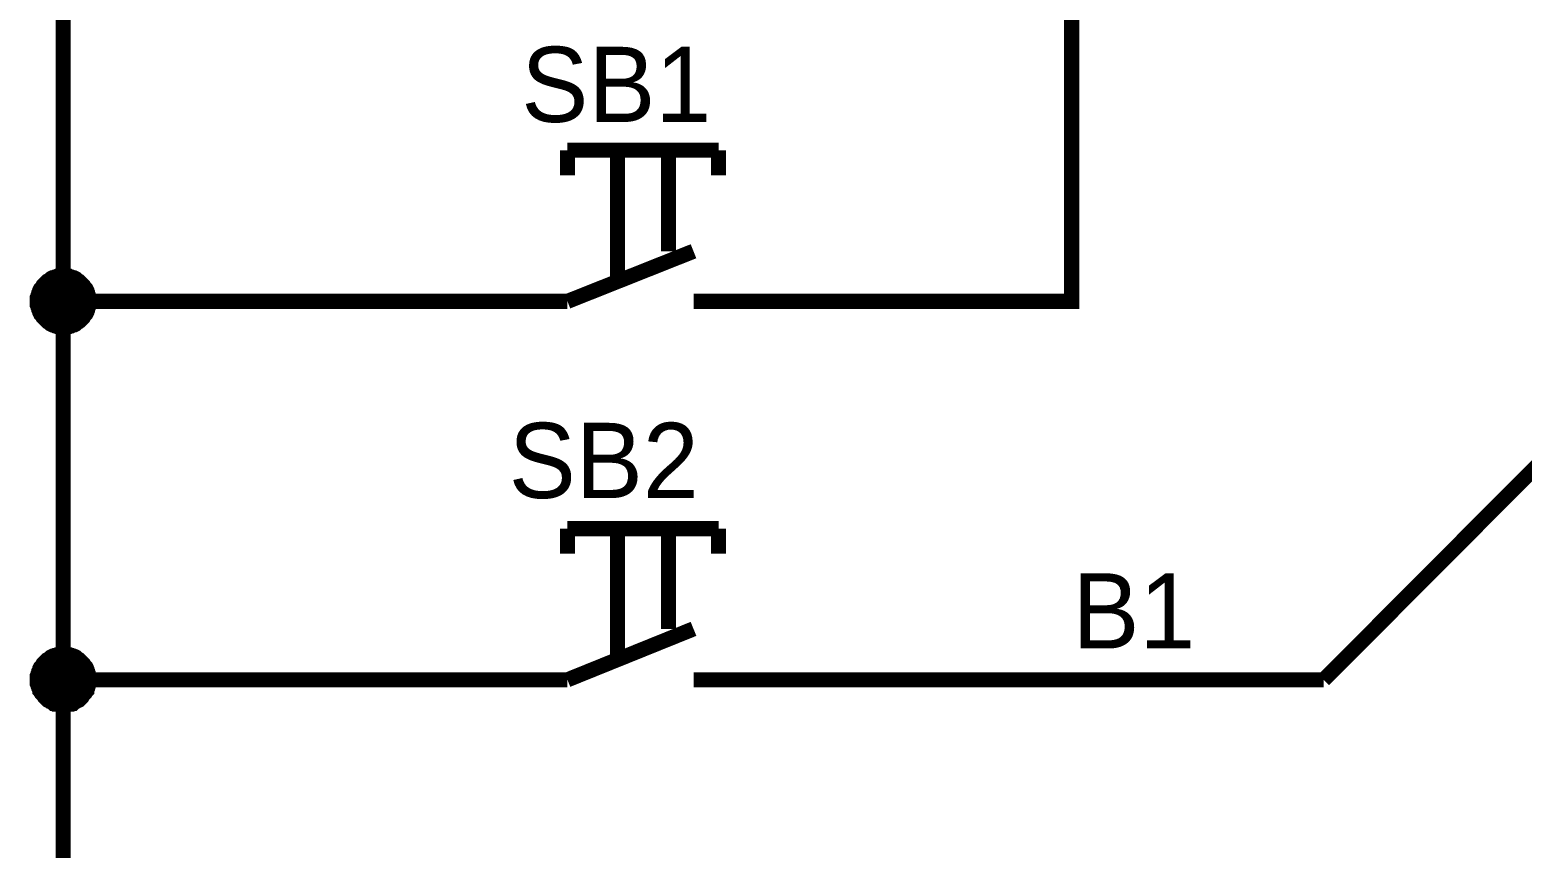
# Model space of a CAD drawing. Header units: millimetres. Extents: x 0 to 841, y 0 to 594.
# Drawn here: x 119.45 to 149.04, y 359.15 to 375.38 of the extents above; entities that cross this region are included whole.
import ezdxf

# ---------------------------------------------------------------- set-up
doc = ezdxf.new("R2010")
doc.units = ezdxf.units.MM
doc.layers.add('Sheet', color=255, linetype='Continuous')

msp = doc.modelspace()

# ---------------------------------------------------------------- linework, layer by layer
at = {"layer": 'Sheet', "const_width": 0.3}
for points in [[(125.11, 384.997), (120.11, 384.997), (120.11, 369.992), (120.11, 362.489), (120.11, 352.486), (120.11, 342.498), (120.11, 332.494), (120.11, 322.49), (120.11, 309.986), (127.61, 309.986), (127.61, 309.986)], [(135.11, 369.992), (140.11, 369.992), (140.11, 384.997)], [(130.11, 372.99), (133.107, 372.99)], [(130.11, 372.99), (130.11, 372.493)], [(131.103, 370.489), (131.103, 372.99)], [(132.113, 370.986), (132.113, 372.99)], [(133.107, 372.99), (133.107, 372.493)], [(130.11, 369.992), (132.61, 370.986)], [(119.597, 369.992), (119.597, 370.023), (119.597, 370.038), (119.597, 370.069), (119.613, 370.101), (119.613, 370.116), (119.628, 370.147), (119.628, 370.163), (119.644, 370.194), (119.644, 370.209), (119.659, 370.24), (119.675, 370.256), (119.69, 370.271), (119.706, 370.302), (119.721, 370.318), (119.737, 370.334), (119.752, 370.349), (119.768, 370.365), (119.783, 370.38), (119.799, 370.396), (119.83, 370.411), (119.846, 370.427), (119.861, 370.442), (119.892, 370.458), (119.908, 370.458), (119.939, 370.473), (119.954, 370.473), (119.985, 370.489), (120.001, 370.489), (120.032, 370.504), (120.063, 370.504), (120.079, 370.504), (120.11, 370.504)], [(119.597, 369.992), (119.597, 370.023), (119.597, 370.038), (119.597, 370.069), (119.613, 370.101), (119.613, 370.116), (119.628, 370.147), (119.628, 370.163), (119.644, 370.194), (119.644, 370.209), (119.659, 370.24), (119.675, 370.256), (119.69, 370.271), (119.706, 370.302), (119.721, 370.318), (119.737, 370.334), (119.752, 370.349), (119.768, 370.365), (119.783, 370.38), (119.799, 370.396), (119.83, 370.411), (119.846, 370.427), (119.861, 370.442), (119.892, 370.458), (119.908, 370.458), (119.939, 370.473), (119.954, 370.473), (119.985, 370.489), (120.001, 370.489), (120.032, 370.504), (120.063, 370.504), (120.079, 370.504), (120.11, 370.504)], [(119.597, 369.992), (119.597, 370.023), (119.597, 370.038), (119.597, 370.069), (119.613, 370.101), (119.613, 370.116), (119.628, 370.147), (119.628, 370.163), (119.644, 370.194), (119.644, 370.209), (119.659, 370.24), (119.675, 370.256), (119.69, 370.271), (119.706, 370.302), (119.721, 370.318), (119.737, 370.334), (119.752, 370.349), (119.768, 370.365), (119.783, 370.38), (119.799, 370.396), (119.83, 370.411), (119.846, 370.427), (119.861, 370.442), (119.892, 370.458), (119.908, 370.458), (119.939, 370.473), (119.954, 370.473), (119.985, 370.489), (120.001, 370.489), (120.032, 370.504), (120.063, 370.504), (120.079, 370.504), (120.11, 370.504)], [(119.597, 369.992), (119.597, 370.023), (119.597, 370.038), (119.597, 370.069), (119.613, 370.101), (119.613, 370.116), (119.628, 370.147), (119.628, 370.163), (119.644, 370.194), (119.644, 370.209), (119.659, 370.24), (119.675, 370.256), (119.69, 370.271), (119.706, 370.302), (119.721, 370.318), (119.737, 370.334), (119.752, 370.349), (119.768, 370.365), (119.783, 370.38), (119.799, 370.396), (119.83, 370.411), (119.846, 370.427), (119.861, 370.442), (119.892, 370.458), (119.908, 370.458), (119.939, 370.473), (119.954, 370.473), (119.985, 370.489), (120.001, 370.489), (120.032, 370.504), (120.063, 370.504), (120.079, 370.504), (120.11, 370.504)], [(119.597, 369.992), (119.597, 370.023), (119.597, 370.038), (119.597, 370.069), (119.613, 370.101), (119.613, 370.116), (119.628, 370.147), (119.628, 370.163), (119.644, 370.194), (119.644, 370.209), (119.659, 370.24), (119.675, 370.256), (119.69, 370.271), (119.706, 370.302), (119.721, 370.318), (119.737, 370.334), (119.752, 370.349), (119.768, 370.365), (119.783, 370.38), (119.799, 370.396), (119.83, 370.411), (119.846, 370.427), (119.861, 370.442), (119.892, 370.458), (119.908, 370.458), (119.939, 370.473), (119.954, 370.473), (119.985, 370.489), (120.001, 370.489), (120.032, 370.504), (120.063, 370.504), (120.079, 370.504), (120.11, 370.504)], [(119.597, 369.992), (119.597, 370.023), (119.597, 370.038), (119.597, 370.069), (119.613, 370.101), (119.613, 370.116), (119.628, 370.147), (119.628, 370.163), (119.644, 370.194), (119.644, 370.209), (119.659, 370.24), (119.675, 370.256), (119.69, 370.271), (119.706, 370.302), (119.721, 370.318), (119.737, 370.334), (119.752, 370.349), (119.768, 370.365), (119.783, 370.38), (119.799, 370.396), (119.83, 370.411), (119.846, 370.427), (119.861, 370.442), (119.892, 370.458), (119.908, 370.458), (119.939, 370.473), (119.954, 370.473), (119.985, 370.489), (120.001, 370.489), (120.032, 370.504), (120.063, 370.504), (120.079, 370.504), (120.11, 370.504)], [(119.597, 369.992), (119.597, 370.023), (119.597, 370.038), (119.597, 370.069), (119.613, 370.101), (119.613, 370.116), (119.628, 370.147), (119.628, 370.163), (119.644, 370.194), (119.644, 370.209), (119.659, 370.24), (119.675, 370.256), (119.69, 370.271), (119.706, 370.302), (119.721, 370.318), (119.737, 370.334), (119.752, 370.349), (119.768, 370.365), (119.783, 370.38), (119.799, 370.396), (119.83, 370.411), (119.846, 370.427), (119.861, 370.442), (119.892, 370.458), (119.908, 370.458), (119.939, 370.473), (119.954, 370.473), (119.985, 370.489), (120.001, 370.489), (120.032, 370.504), (120.063, 370.504), (120.079, 370.504), (120.11, 370.504)], [(119.597, 369.992), (119.597, 370.023), (119.597, 370.038), (119.597, 370.069), (119.613, 370.101), (119.613, 370.116), (119.628, 370.147), (119.628, 370.163), (119.644, 370.194), (119.644, 370.209), (119.659, 370.24), (119.675, 370.256), (119.69, 370.271), (119.706, 370.302), (119.721, 370.318), (119.737, 370.334), (119.752, 370.349), (119.768, 370.365), (119.783, 370.38), (119.799, 370.396), (119.83, 370.411), (119.846, 370.427), (119.861, 370.442), (119.892, 370.458), (119.908, 370.458), (119.939, 370.473), (119.954, 370.473), (119.985, 370.489), (120.001, 370.489), (120.032, 370.504), (120.063, 370.504), (120.079, 370.504), (120.11, 370.504)], [(120.11, 370.504), (120.11, 370.504)], [(120.11, 370.504), (120.141, 370.504), (120.156, 370.504), (120.187, 370.504), (120.218, 370.489), (120.234, 370.489), (120.265, 370.473), (120.28, 370.473), (120.311, 370.458), (120.327, 370.458), (120.358, 370.442), (120.374, 370.427), (120.389, 370.411), (120.42, 370.396), (120.436, 370.38), (120.451, 370.365), (120.467, 370.349), (120.482, 370.334), (120.498, 370.318), (120.513, 370.302), (120.529, 370.271), (120.544, 370.256), (120.56, 370.24), (120.575, 370.209), (120.575, 370.194), (120.591, 370.163), (120.591, 370.147), (120.606, 370.116), (120.606, 370.101), (120.622, 370.069), (120.622, 370.038), (120.622, 370.023), (120.622, 369.992)], [(120.11, 370.504), (120.11, 370.504)], [(120.11, 370.504), (120.141, 370.504), (120.156, 370.504), (120.187, 370.504), (120.218, 370.489), (120.234, 370.489), (120.265, 370.473), (120.28, 370.473), (120.311, 370.458), (120.327, 370.458), (120.358, 370.442), (120.374, 370.427), (120.389, 370.411), (120.42, 370.396), (120.436, 370.38), (120.451, 370.365), (120.467, 370.349), (120.482, 370.334), (120.498, 370.318), (120.513, 370.302), (120.529, 370.271), (120.544, 370.256), (120.56, 370.24), (120.575, 370.209), (120.575, 370.194), (120.591, 370.163), (120.591, 370.147), (120.606, 370.116), (120.606, 370.101), (120.622, 370.069), (120.622, 370.038), (120.622, 370.023), (120.622, 369.992)], [(120.11, 370.504), (120.11, 370.504)], [(120.11, 370.504), (120.141, 370.504), (120.156, 370.504), (120.187, 370.504), (120.218, 370.489), (120.234, 370.489), (120.265, 370.473), (120.28, 370.473), (120.311, 370.458), (120.327, 370.458), (120.358, 370.442), (120.374, 370.427), (120.389, 370.411), (120.42, 370.396), (120.436, 370.38), (120.451, 370.365), (120.467, 370.349), (120.482, 370.334), (120.498, 370.318), (120.513, 370.302), (120.529, 370.271), (120.544, 370.256), (120.56, 370.24), (120.575, 370.209), (120.575, 370.194), (120.591, 370.163), (120.591, 370.147), (120.606, 370.116), (120.606, 370.101), (120.622, 370.069), (120.622, 370.038), (120.622, 370.023), (120.622, 369.992)], [(120.11, 370.504), (120.11, 370.504)], [(120.11, 370.504), (120.141, 370.504), (120.156, 370.504), (120.187, 370.504), (120.218, 370.489), (120.234, 370.489), (120.265, 370.473), (120.28, 370.473), (120.311, 370.458), (120.327, 370.458), (120.358, 370.442), (120.374, 370.427), (120.389, 370.411), (120.42, 370.396), (120.436, 370.38), (120.451, 370.365), (120.467, 370.349), (120.482, 370.334), (120.498, 370.318), (120.513, 370.302), (120.529, 370.271), (120.544, 370.256), (120.56, 370.24), (120.575, 370.209), (120.575, 370.194), (120.591, 370.163), (120.591, 370.147), (120.606, 370.116), (120.606, 370.101), (120.622, 370.069), (120.622, 370.038), (120.622, 370.023), (120.622, 369.992)], [(120.11, 370.504), (120.11, 370.504)], [(120.11, 370.504), (120.141, 370.504), (120.156, 370.504), (120.187, 370.504), (120.218, 370.489), (120.234, 370.489), (120.265, 370.473), (120.28, 370.473), (120.311, 370.458), (120.327, 370.458), (120.358, 370.442), (120.374, 370.427), (120.389, 370.411), (120.42, 370.396), (120.436, 370.38), (120.451, 370.365), (120.467, 370.349), (120.482, 370.334), (120.498, 370.318), (120.513, 370.302), (120.529, 370.271), (120.544, 370.256), (120.56, 370.24), (120.575, 370.209), (120.575, 370.194), (120.591, 370.163), (120.591, 370.147), (120.606, 370.116), (120.606, 370.101), (120.622, 370.069), (120.622, 370.038), (120.622, 370.023), (120.622, 369.992)], [(120.11, 370.504), (120.11, 370.504)], [(120.11, 370.504), (120.141, 370.504), (120.156, 370.504), (120.187, 370.504), (120.218, 370.489), (120.234, 370.489), (120.265, 370.473), (120.28, 370.473), (120.311, 370.458), (120.327, 370.458), (120.358, 370.442), (120.374, 370.427), (120.389, 370.411), (120.42, 370.396), (120.436, 370.38), (120.451, 370.365), (120.467, 370.349), (120.482, 370.334), (120.498, 370.318), (120.513, 370.302), (120.529, 370.271), (120.544, 370.256), (120.56, 370.24), (120.575, 370.209), (120.575, 370.194), (120.591, 370.163), (120.591, 370.147), (120.606, 370.116), (120.606, 370.101), (120.622, 370.069), (120.622, 370.038), (120.622, 370.023), (120.622, 369.992)], [(120.11, 370.504), (120.11, 370.504)], [(120.11, 370.504), (120.141, 370.504), (120.156, 370.504), (120.187, 370.504), (120.218, 370.489), (120.234, 370.489), (120.265, 370.473), (120.28, 370.473), (120.311, 370.458), (120.327, 370.458), (120.358, 370.442), (120.374, 370.427), (120.389, 370.411), (120.42, 370.396), (120.436, 370.38), (120.451, 370.365), (120.467, 370.349), (120.482, 370.334), (120.498, 370.318), (120.513, 370.302), (120.529, 370.271), (120.544, 370.256), (120.56, 370.24), (120.575, 370.209), (120.575, 370.194), (120.591, 370.163), (120.591, 370.147), (120.606, 370.116), (120.606, 370.101), (120.622, 370.069), (120.622, 370.038), (120.622, 370.023), (120.622, 369.992)], [(120.11, 370.504), (120.11, 370.504)], [(120.11, 370.504), (120.141, 370.504), (120.156, 370.504), (120.187, 370.504), (120.218, 370.489), (120.234, 370.489), (120.265, 370.473), (120.28, 370.473), (120.311, 370.458), (120.327, 370.458), (120.358, 370.442), (120.374, 370.427), (120.389, 370.411), (120.42, 370.396), (120.436, 370.38), (120.451, 370.365), (120.467, 370.349), (120.482, 370.334), (120.498, 370.318), (120.513, 370.302), (120.529, 370.271), (120.544, 370.256), (120.56, 370.24), (120.575, 370.209), (120.575, 370.194), (120.591, 370.163), (120.591, 370.147), (120.606, 370.116), (120.606, 370.101), (120.622, 370.069), (120.622, 370.038), (120.622, 370.023), (120.622, 369.992)], [(120.11, 369.479), (120.079, 369.479), (120.063, 369.479), (120.032, 369.479), (120.001, 369.495), (119.985, 369.495), (119.954, 369.51), (119.939, 369.51), (119.908, 369.526), (119.892, 369.526), (119.861, 369.541), (119.846, 369.557), (119.83, 369.572), (119.799, 369.588), (119.783, 369.603), (119.768, 369.619), (119.752, 369.635), (119.737, 369.65), (119.721, 369.666), (119.706, 369.681), (119.69, 369.712), (119.675, 369.728), (119.659, 369.743), (119.644, 369.774), (119.644, 369.79), (119.628, 369.821), (119.628, 369.836), (119.613, 369.868), (119.613, 369.883), (119.597, 369.914), (119.597, 369.945), (119.597, 369.961), (119.597, 369.992)], [(119.597, 369.992), (119.597, 369.992)], [(120.11, 369.479), (120.079, 369.479), (120.063, 369.479), (120.032, 369.479), (120.001, 369.495), (119.985, 369.495), (119.954, 369.51), (119.939, 369.51), (119.908, 369.526), (119.892, 369.526), (119.861, 369.541), (119.846, 369.557), (119.83, 369.572), (119.799, 369.588), (119.783, 369.603), (119.768, 369.619), (119.752, 369.635), (119.737, 369.65), (119.721, 369.666), (119.706, 369.681), (119.69, 369.712), (119.675, 369.728), (119.659, 369.743), (119.644, 369.774), (119.644, 369.79), (119.628, 369.821), (119.628, 369.836), (119.613, 369.868), (119.613, 369.883), (119.597, 369.914), (119.597, 369.945), (119.597, 369.961), (119.597, 369.992)], [(119.597, 369.992), (119.597, 369.992)], [(120.11, 369.479), (120.079, 369.479), (120.063, 369.479), (120.032, 369.479), (120.001, 369.495), (119.985, 369.495), (119.954, 369.51), (119.939, 369.51), (119.908, 369.526), (119.892, 369.526), (119.861, 369.541), (119.846, 369.557), (119.83, 369.572), (119.799, 369.588), (119.783, 369.603), (119.768, 369.619), (119.752, 369.635), (119.737, 369.65), (119.721, 369.666), (119.706, 369.681), (119.69, 369.712), (119.675, 369.728), (119.659, 369.743), (119.644, 369.774), (119.644, 369.79), (119.628, 369.821), (119.628, 369.836), (119.613, 369.868), (119.613, 369.883), (119.597, 369.914), (119.597, 369.945), (119.597, 369.961), (119.597, 369.992)], [(119.597, 369.992), (119.597, 369.992)], [(120.11, 369.479), (120.079, 369.479), (120.063, 369.479), (120.032, 369.479), (120.001, 369.495), (119.985, 369.495), (119.954, 369.51), (119.939, 369.51), (119.908, 369.526), (119.892, 369.526), (119.861, 369.541), (119.846, 369.557), (119.83, 369.572), (119.799, 369.588), (119.783, 369.603), (119.768, 369.619), (119.752, 369.635), (119.737, 369.65), (119.721, 369.666), (119.706, 369.681), (119.69, 369.712), (119.675, 369.728), (119.659, 369.743), (119.644, 369.774), (119.644, 369.79), (119.628, 369.821), (119.628, 369.836), (119.613, 369.868), (119.613, 369.883), (119.597, 369.914), (119.597, 369.945), (119.597, 369.961), (119.597, 369.992)], [(119.597, 369.992), (119.597, 369.992)], [(120.11, 369.479), (120.079, 369.479), (120.063, 369.479), (120.032, 369.479), (120.001, 369.495), (119.985, 369.495), (119.954, 369.51), (119.939, 369.51), (119.908, 369.526), (119.892, 369.526), (119.861, 369.541), (119.846, 369.557), (119.83, 369.572), (119.799, 369.588), (119.783, 369.603), (119.768, 369.619), (119.752, 369.635), (119.737, 369.65), (119.721, 369.666), (119.706, 369.681), (119.69, 369.712), (119.675, 369.728), (119.659, 369.743), (119.644, 369.774), (119.644, 369.79), (119.628, 369.821), (119.628, 369.836), (119.613, 369.868), (119.613, 369.883), (119.597, 369.914), (119.597, 369.945), (119.597, 369.961), (119.597, 369.992)], [(119.597, 369.992), (119.597, 369.992)], [(120.11, 369.479), (120.079, 369.479), (120.063, 369.479), (120.032, 369.479), (120.001, 369.495), (119.985, 369.495), (119.954, 369.51), (119.939, 369.51), (119.908, 369.526), (119.892, 369.526), (119.861, 369.541), (119.846, 369.557), (119.83, 369.572), (119.799, 369.588), (119.783, 369.603), (119.768, 369.619), (119.752, 369.635), (119.737, 369.65), (119.721, 369.666), (119.706, 369.681), (119.69, 369.712), (119.675, 369.728), (119.659, 369.743), (119.644, 369.774), (119.644, 369.79), (119.628, 369.821), (119.628, 369.836), (119.613, 369.868), (119.613, 369.883), (119.597, 369.914), (119.597, 369.945), (119.597, 369.961), (119.597, 369.992)], [(119.597, 369.992), (119.597, 369.992)], [(120.11, 369.479), (120.079, 369.479), (120.063, 369.479), (120.032, 369.479), (120.001, 369.495), (119.985, 369.495), (119.954, 369.51), (119.939, 369.51), (119.908, 369.526), (119.892, 369.526), (119.861, 369.541), (119.846, 369.557), (119.83, 369.572), (119.799, 369.588), (119.783, 369.603), (119.768, 369.619), (119.752, 369.635), (119.737, 369.65), (119.721, 369.666), (119.706, 369.681), (119.69, 369.712), (119.675, 369.728), (119.659, 369.743), (119.644, 369.774), (119.644, 369.79), (119.628, 369.821), (119.628, 369.836), (119.613, 369.868), (119.613, 369.883), (119.597, 369.914), (119.597, 369.945), (119.597, 369.961), (119.597, 369.992)], [(119.597, 369.992), (119.597, 369.992)], [(120.11, 369.479), (120.079, 369.479), (120.063, 369.479), (120.032, 369.479), (120.001, 369.495), (119.985, 369.495), (119.954, 369.51), (119.939, 369.51), (119.908, 369.526), (119.892, 369.526), (119.861, 369.541), (119.846, 369.557), (119.83, 369.572), (119.799, 369.588), (119.783, 369.603), (119.768, 369.619), (119.752, 369.635), (119.737, 369.65), (119.721, 369.666), (119.706, 369.681), (119.69, 369.712), (119.675, 369.728), (119.659, 369.743), (119.644, 369.774), (119.644, 369.79), (119.628, 369.821), (119.628, 369.836), (119.613, 369.868), (119.613, 369.883), (119.597, 369.914), (119.597, 369.945), (119.597, 369.961), (119.597, 369.992)], [(119.597, 369.992), (119.597, 369.992)], [(127.61, 369.992), (120.11, 369.992)], [(120.622, 369.992), (120.622, 369.961), (120.622, 369.945), (120.622, 369.914), (120.606, 369.883), (120.606, 369.868), (120.591, 369.836), (120.591, 369.821), (120.575, 369.79), (120.575, 369.774), (120.56, 369.743), (120.544, 369.728), (120.529, 369.712), (120.513, 369.681), (120.498, 369.666), (120.482, 369.65), (120.467, 369.635), (120.451, 369.619), (120.436, 369.603), (120.42, 369.588), (120.389, 369.572), (120.374, 369.557), (120.358, 369.541), (120.327, 369.526), (120.311, 369.526), (120.28, 369.51), (120.265, 369.51), (120.234, 369.495), (120.218, 369.495), (120.187, 369.479), (120.156, 369.479), (120.141, 369.479), (120.11, 369.479)], [(120.622, 369.992), (120.622, 369.961), (120.622, 369.945), (120.622, 369.914), (120.606, 369.883), (120.606, 369.868), (120.591, 369.836), (120.591, 369.821), (120.575, 369.79), (120.575, 369.774), (120.56, 369.743), (120.544, 369.728), (120.529, 369.712), (120.513, 369.681), (120.498, 369.666), (120.482, 369.65), (120.467, 369.635), (120.451, 369.619), (120.436, 369.603), (120.42, 369.588), (120.389, 369.572), (120.374, 369.557), (120.358, 369.541), (120.327, 369.526), (120.311, 369.526), (120.28, 369.51), (120.265, 369.51), (120.234, 369.495), (120.218, 369.495), (120.187, 369.479), (120.156, 369.479), (120.141, 369.479), (120.11, 369.479)], [(120.622, 369.992), (120.622, 369.961), (120.622, 369.945), (120.622, 369.914), (120.606, 369.883), (120.606, 369.868), (120.591, 369.836), (120.591, 369.821), (120.575, 369.79), (120.575, 369.774), (120.56, 369.743), (120.544, 369.728), (120.529, 369.712), (120.513, 369.681), (120.498, 369.666), (120.482, 369.65), (120.467, 369.635), (120.451, 369.619), (120.436, 369.603), (120.42, 369.588), (120.389, 369.572), (120.374, 369.557), (120.358, 369.541), (120.327, 369.526), (120.311, 369.526), (120.28, 369.51), (120.265, 369.51), (120.234, 369.495), (120.218, 369.495), (120.187, 369.479), (120.156, 369.479), (120.141, 369.479), (120.11, 369.479)], [(120.622, 369.992), (120.622, 369.961), (120.622, 369.945), (120.622, 369.914), (120.606, 369.883), (120.606, 369.868), (120.591, 369.836), (120.591, 369.821), (120.575, 369.79), (120.575, 369.774), (120.56, 369.743), (120.544, 369.728), (120.529, 369.712), (120.513, 369.681), (120.498, 369.666), (120.482, 369.65), (120.467, 369.635), (120.451, 369.619), (120.436, 369.603), (120.42, 369.588), (120.389, 369.572), (120.374, 369.557), (120.358, 369.541), (120.327, 369.526), (120.311, 369.526), (120.28, 369.51), (120.265, 369.51), (120.234, 369.495), (120.218, 369.495), (120.187, 369.479), (120.156, 369.479), (120.141, 369.479), (120.11, 369.479)], [(120.622, 369.992), (120.622, 369.961), (120.622, 369.945), (120.622, 369.914), (120.606, 369.883), (120.606, 369.868), (120.591, 369.836), (120.591, 369.821), (120.575, 369.79), (120.575, 369.774), (120.56, 369.743), (120.544, 369.728), (120.529, 369.712), (120.513, 369.681), (120.498, 369.666), (120.482, 369.65), (120.467, 369.635), (120.451, 369.619), (120.436, 369.603), (120.42, 369.588), (120.389, 369.572), (120.374, 369.557), (120.358, 369.541), (120.327, 369.526), (120.311, 369.526), (120.28, 369.51), (120.265, 369.51), (120.234, 369.495), (120.218, 369.495), (120.187, 369.479), (120.156, 369.479), (120.141, 369.479), (120.11, 369.479)], [(120.622, 369.992), (120.622, 369.961), (120.622, 369.945), (120.622, 369.914), (120.606, 369.883), (120.606, 369.868), (120.591, 369.836), (120.591, 369.821), (120.575, 369.79), (120.575, 369.774), (120.56, 369.743), (120.544, 369.728), (120.529, 369.712), (120.513, 369.681), (120.498, 369.666), (120.482, 369.65), (120.467, 369.635), (120.451, 369.619), (120.436, 369.603), (120.42, 369.588), (120.389, 369.572), (120.374, 369.557), (120.358, 369.541), (120.327, 369.526), (120.311, 369.526), (120.28, 369.51), (120.265, 369.51), (120.234, 369.495), (120.218, 369.495), (120.187, 369.479), (120.156, 369.479), (120.141, 369.479), (120.11, 369.479)], [(120.622, 369.992), (120.622, 369.961), (120.622, 369.945), (120.622, 369.914), (120.606, 369.883), (120.606, 369.868), (120.591, 369.836), (120.591, 369.821), (120.575, 369.79), (120.575, 369.774), (120.56, 369.743), (120.544, 369.728), (120.529, 369.712), (120.513, 369.681), (120.498, 369.666), (120.482, 369.65), (120.467, 369.635), (120.451, 369.619), (120.436, 369.603), (120.42, 369.588), (120.389, 369.572), (120.374, 369.557), (120.358, 369.541), (120.327, 369.526), (120.311, 369.526), (120.28, 369.51), (120.265, 369.51), (120.234, 369.495), (120.218, 369.495), (120.187, 369.479), (120.156, 369.479), (120.141, 369.479), (120.11, 369.479)], [(120.622, 369.992), (120.622, 369.961), (120.622, 369.945), (120.622, 369.914), (120.606, 369.883), (120.606, 369.868), (120.591, 369.836), (120.591, 369.821), (120.575, 369.79), (120.575, 369.774), (120.56, 369.743), (120.544, 369.728), (120.529, 369.712), (120.513, 369.681), (120.498, 369.666), (120.482, 369.65), (120.467, 369.635), (120.451, 369.619), (120.436, 369.603), (120.42, 369.588), (120.389, 369.572), (120.374, 369.557), (120.358, 369.541), (120.327, 369.526), (120.311, 369.526), (120.28, 369.51), (120.265, 369.51), (120.234, 369.495), (120.218, 369.495), (120.187, 369.479), (120.156, 369.479), (120.141, 369.479), (120.11, 369.479)], [(120.622, 369.992), (120.622, 369.992), (120.622, 369.992), (120.622, 369.992), (120.622, 369.992), (120.622, 369.992), (120.622, 369.992), (120.622, 369.992), (120.622, 369.992), (120.622, 369.992), (120.622, 369.992), (120.622, 369.992), (120.622, 369.992), (120.622, 369.992), (120.622, 369.992), (120.622, 369.992), (120.622, 369.992), (120.622, 369.992), (120.622, 369.992), (120.622, 369.992), (120.622, 369.992), (120.622, 369.992), (120.622, 369.992), (120.622, 369.992), (120.622, 369.992), (120.622, 369.992), (120.622, 369.992), (120.622, 369.992), (120.622, 369.992), (120.622, 369.992), (120.622, 369.992), (120.622, 369.992), (120.622, 369.992)], [(120.622, 369.992), (120.622, 369.992)], [(120.622, 369.992), (120.622, 369.992), (120.622, 369.992), (120.622, 369.992), (120.622, 369.992), (120.622, 369.992), (120.622, 369.992), (120.622, 369.992), (120.622, 369.992), (120.622, 369.992), (120.622, 369.992), (120.622, 369.992), (120.622, 369.992), (120.622, 369.992), (120.622, 369.992), (120.622, 369.992), (120.622, 369.992), (120.622, 369.992), (120.622, 369.992), (120.622, 369.992), (120.622, 369.992), (120.622, 369.992), (120.622, 369.992), (120.622, 369.992), (120.622, 369.992), (120.622, 369.992), (120.622, 369.992), (120.622, 369.992), (120.622, 369.992), (120.622, 369.992), (120.622, 369.992), (120.622, 369.992), (120.622, 369.992)], [(120.622, 369.992), (120.622, 369.992)], [(120.622, 369.992), (120.622, 369.992), (120.622, 369.992), (120.622, 369.992), (120.622, 369.992), (120.622, 369.992), (120.622, 369.992), (120.622, 369.992), (120.622, 369.992), (120.622, 369.992), (120.622, 369.992), (120.622, 369.992), (120.622, 369.992), (120.622, 369.992), (120.622, 369.992), (120.622, 369.992), (120.622, 369.992), (120.622, 369.992), (120.622, 369.992), (120.622, 369.992), (120.622, 369.992), (120.622, 369.992), (120.622, 369.992), (120.622, 369.992), (120.622, 369.992), (120.622, 369.992), (120.622, 369.992), (120.622, 369.992), (120.622, 369.992), (120.622, 369.992), (120.622, 369.992), (120.622, 369.992), (120.622, 369.992)], [(120.622, 369.992), (120.622, 369.992)], [(120.622, 369.992), (120.622, 369.992), (120.622, 369.992), (120.622, 369.992), (120.622, 369.992), (120.622, 369.992), (120.622, 369.992), (120.622, 369.992), (120.622, 369.992), (120.622, 369.992), (120.622, 369.992), (120.622, 369.992), (120.622, 369.992), (120.622, 369.992), (120.622, 369.992), (120.622, 369.992), (120.622, 369.992), (120.622, 369.992), (120.622, 369.992), (120.622, 369.992), (120.622, 369.992), (120.622, 369.992), (120.622, 369.992), (120.622, 369.992), (120.622, 369.992), (120.622, 369.992), (120.622, 369.992), (120.622, 369.992), (120.622, 369.992), (120.622, 369.992), (120.622, 369.992), (120.622, 369.992), (120.622, 369.992)], [(120.622, 369.992), (120.622, 369.992)], [(120.622, 369.992), (120.622, 369.992), (120.622, 369.992), (120.622, 369.992), (120.622, 369.992), (120.622, 369.992), (120.622, 369.992), (120.622, 369.992), (120.622, 369.992), (120.622, 369.992), (120.622, 369.992), (120.622, 369.992), (120.622, 369.992), (120.622, 369.992), (120.622, 369.992), (120.622, 369.992), (120.622, 369.992), (120.622, 369.992), (120.622, 369.992), (120.622, 369.992), (120.622, 369.992), (120.622, 369.992), (120.622, 369.992), (120.622, 369.992), (120.622, 369.992), (120.622, 369.992), (120.622, 369.992), (120.622, 369.992), (120.622, 369.992), (120.622, 369.992), (120.622, 369.992), (120.622, 369.992), (120.622, 369.992)], [(120.622, 369.992), (120.622, 369.992)], [(120.622, 369.992), (120.622, 369.992), (120.622, 369.992), (120.622, 369.992), (120.622, 369.992), (120.622, 369.992), (120.622, 369.992), (120.622, 369.992), (120.622, 369.992), (120.622, 369.992), (120.622, 369.992), (120.622, 369.992), (120.622, 369.992), (120.622, 369.992), (120.622, 369.992), (120.622, 369.992), (120.622, 369.992), (120.622, 369.992), (120.622, 369.992), (120.622, 369.992), (120.622, 369.992), (120.622, 369.992), (120.622, 369.992), (120.622, 369.992), (120.622, 369.992), (120.622, 369.992), (120.622, 369.992), (120.622, 369.992), (120.622, 369.992), (120.622, 369.992), (120.622, 369.992), (120.622, 369.992), (120.622, 369.992)], [(120.622, 369.992), (120.622, 369.992)], [(120.622, 369.992), (120.622, 369.992), (120.622, 369.992), (120.622, 369.992), (120.622, 369.992), (120.622, 369.992), (120.622, 369.992), (120.622, 369.992), (120.622, 369.992), (120.622, 369.992), (120.622, 369.992), (120.622, 369.992), (120.622, 369.992), (120.622, 369.992), (120.622, 369.992), (120.622, 369.992), (120.622, 369.992), (120.622, 369.992), (120.622, 369.992), (120.622, 369.992), (120.622, 369.992), (120.622, 369.992), (120.622, 369.992), (120.622, 369.992), (120.622, 369.992), (120.622, 369.992), (120.622, 369.992), (120.622, 369.992), (120.622, 369.992), (120.622, 369.992), (120.622, 369.992), (120.622, 369.992), (120.622, 369.992)], [(120.622, 369.992), (120.622, 369.992)], [(120.622, 369.992), (120.622, 369.992), (120.622, 369.992), (120.622, 369.992), (120.622, 369.992), (120.622, 369.992), (120.622, 369.992), (120.622, 369.992), (120.622, 369.992), (120.622, 369.992), (120.622, 369.992), (120.622, 369.992), (120.622, 369.992), (120.622, 369.992), (120.622, 369.992), (120.622, 369.992), (120.622, 369.992), (120.622, 369.992), (120.622, 369.992), (120.622, 369.992), (120.622, 369.992), (120.622, 369.992), (120.622, 369.992), (120.622, 369.992), (120.622, 369.992), (120.622, 369.992), (120.622, 369.992), (120.622, 369.992), (120.622, 369.992), (120.622, 369.992), (120.622, 369.992), (120.622, 369.992), (120.622, 369.992)], [(120.622, 369.992), (120.622, 369.992)], [(130.11, 369.992), (127.61, 369.992)], [(132.61, 369.992), (135.11, 369.992)], [(145.11, 362.489), (150.094, 367.491)], [(130.11, 365.487), (133.107, 365.487)], [(130.11, 365.487), (130.11, 364.99)], [(131.103, 362.986), (131.103, 365.487)], [(132.113, 363.499), (132.113, 365.487)], [(133.107, 365.487), (133.107, 364.99)], [(130.11, 362.489), (132.61, 363.499)], [(119.597, 362.489), (119.597, 362.52), (119.597, 362.536), (119.597, 362.567), (119.613, 362.598), (119.613, 362.613), (119.628, 362.644), (119.628, 362.66), (119.644, 362.691), (119.644, 362.707), (119.659, 362.738), (119.675, 362.753), (119.69, 362.769), (119.706, 362.8), (119.721, 362.815), (119.737, 362.831), (119.752, 362.846), (119.768, 362.862), (119.783, 362.877), (119.799, 362.893), (119.83, 362.909), (119.846, 362.924), (119.861, 362.94), (119.892, 362.955), (119.908, 362.955), (119.939, 362.971), (119.954, 362.971), (119.985, 362.986), (120.001, 362.986), (120.032, 363.002), (120.063, 363.002), (120.079, 363.002), (120.11, 363.002)], [(119.597, 362.489), (119.597, 362.52), (119.597, 362.536), (119.597, 362.567), (119.613, 362.598), (119.613, 362.613), (119.628, 362.644), (119.628, 362.66), (119.644, 362.691), (119.644, 362.707), (119.659, 362.738), (119.675, 362.753), (119.69, 362.769), (119.706, 362.8), (119.721, 362.815), (119.737, 362.831), (119.752, 362.846), (119.768, 362.862), (119.783, 362.877), (119.799, 362.893), (119.83, 362.909), (119.846, 362.924), (119.861, 362.94), (119.892, 362.955), (119.908, 362.955), (119.939, 362.971), (119.954, 362.971), (119.985, 362.986), (120.001, 362.986), (120.032, 363.002), (120.063, 363.002), (120.079, 363.002), (120.11, 363.002)], [(119.597, 362.489), (119.597, 362.52), (119.597, 362.536), (119.597, 362.567), (119.613, 362.598), (119.613, 362.613), (119.628, 362.644), (119.628, 362.66), (119.644, 362.691), (119.644, 362.707), (119.659, 362.738), (119.675, 362.753), (119.69, 362.769), (119.706, 362.8), (119.721, 362.815), (119.737, 362.831), (119.752, 362.846), (119.768, 362.862), (119.783, 362.877), (119.799, 362.893), (119.83, 362.909), (119.846, 362.924), (119.861, 362.94), (119.892, 362.955), (119.908, 362.955), (119.939, 362.971), (119.954, 362.971), (119.985, 362.986), (120.001, 362.986), (120.032, 363.002), (120.063, 363.002), (120.079, 363.002), (120.11, 363.002)], [(119.597, 362.489), (119.597, 362.52), (119.597, 362.536), (119.597, 362.567), (119.613, 362.598), (119.613, 362.613), (119.628, 362.644), (119.628, 362.66), (119.644, 362.691), (119.644, 362.707), (119.659, 362.738), (119.675, 362.753), (119.69, 362.769), (119.706, 362.8), (119.721, 362.815), (119.737, 362.831), (119.752, 362.846), (119.768, 362.862), (119.783, 362.877), (119.799, 362.893), (119.83, 362.909), (119.846, 362.924), (119.861, 362.94), (119.892, 362.955), (119.908, 362.955), (119.939, 362.971), (119.954, 362.971), (119.985, 362.986), (120.001, 362.986), (120.032, 363.002), (120.063, 363.002), (120.079, 363.002), (120.11, 363.002)], [(119.597, 362.489), (119.597, 362.52), (119.597, 362.536), (119.597, 362.567), (119.613, 362.598), (119.613, 362.613), (119.628, 362.644), (119.628, 362.66), (119.644, 362.691), (119.644, 362.707), (119.659, 362.738), (119.675, 362.753), (119.69, 362.769), (119.706, 362.8), (119.721, 362.815), (119.737, 362.831), (119.752, 362.846), (119.768, 362.862), (119.783, 362.877), (119.799, 362.893), (119.83, 362.909), (119.846, 362.924), (119.861, 362.94), (119.892, 362.955), (119.908, 362.955), (119.939, 362.971), (119.954, 362.971), (119.985, 362.986), (120.001, 362.986), (120.032, 363.002), (120.063, 363.002), (120.079, 363.002), (120.11, 363.002)], [(119.597, 362.489), (119.597, 362.52), (119.597, 362.536), (119.597, 362.567), (119.613, 362.598), (119.613, 362.613), (119.628, 362.644), (119.628, 362.66), (119.644, 362.691), (119.644, 362.707), (119.659, 362.738), (119.675, 362.753), (119.69, 362.769), (119.706, 362.8), (119.721, 362.815), (119.737, 362.831), (119.752, 362.846), (119.768, 362.862), (119.783, 362.877), (119.799, 362.893), (119.83, 362.909), (119.846, 362.924), (119.861, 362.94), (119.892, 362.955), (119.908, 362.955), (119.939, 362.971), (119.954, 362.971), (119.985, 362.986), (120.001, 362.986), (120.032, 363.002), (120.063, 363.002), (120.079, 363.002), (120.11, 363.002)], [(119.597, 362.489), (119.597, 362.52), (119.597, 362.536), (119.597, 362.567), (119.613, 362.598), (119.613, 362.613), (119.628, 362.644), (119.628, 362.66), (119.644, 362.691), (119.644, 362.707), (119.659, 362.738), (119.675, 362.753), (119.69, 362.769), (119.706, 362.8), (119.721, 362.815), (119.737, 362.831), (119.752, 362.846), (119.768, 362.862), (119.783, 362.877), (119.799, 362.893), (119.83, 362.909), (119.846, 362.924), (119.861, 362.94), (119.892, 362.955), (119.908, 362.955), (119.939, 362.971), (119.954, 362.971), (119.985, 362.986), (120.001, 362.986), (120.032, 363.002), (120.063, 363.002), (120.079, 363.002), (120.11, 363.002)], [(119.597, 362.489), (119.597, 362.52), (119.597, 362.536), (119.597, 362.567), (119.613, 362.598), (119.613, 362.613), (119.628, 362.644), (119.628, 362.66), (119.644, 362.691), (119.644, 362.707), (119.659, 362.738), (119.675, 362.753), (119.69, 362.769), (119.706, 362.8), (119.721, 362.815), (119.737, 362.831), (119.752, 362.846), (119.768, 362.862), (119.783, 362.877), (119.799, 362.893), (119.83, 362.909), (119.846, 362.924), (119.861, 362.94), (119.892, 362.955), (119.908, 362.955), (119.939, 362.971), (119.954, 362.971), (119.985, 362.986), (120.001, 362.986), (120.032, 363.002), (120.063, 363.002), (120.079, 363.002), (120.11, 363.002)], [(120.11, 363.002), (120.11, 363.002)], [(120.11, 363.002), (120.141, 363.002), (120.156, 363.002), (120.187, 363.002), (120.218, 362.986), (120.234, 362.986), (120.265, 362.971), (120.28, 362.971), (120.311, 362.955), (120.327, 362.955), (120.358, 362.94), (120.374, 362.924), (120.389, 362.909), (120.42, 362.893), (120.436, 362.877), (120.451, 362.862), (120.467, 362.846), (120.482, 362.831), (120.498, 362.815), (120.513, 362.8), (120.529, 362.769), (120.544, 362.753), (120.56, 362.738), (120.575, 362.707), (120.575, 362.691), (120.591, 362.66), (120.591, 362.644), (120.606, 362.613), (120.606, 362.598), (120.622, 362.567), (120.622, 362.536), (120.622, 362.52), (120.622, 362.489)], [(120.11, 363.002), (120.11, 363.002)], [(120.11, 363.002), (120.141, 363.002), (120.156, 363.002), (120.187, 363.002), (120.218, 362.986), (120.234, 362.986), (120.265, 362.971), (120.28, 362.971), (120.311, 362.955), (120.327, 362.955), (120.358, 362.94), (120.374, 362.924), (120.389, 362.909), (120.42, 362.893), (120.436, 362.877), (120.451, 362.862), (120.467, 362.846), (120.482, 362.831), (120.498, 362.815), (120.513, 362.8), (120.529, 362.769), (120.544, 362.753), (120.56, 362.738), (120.575, 362.707), (120.575, 362.691), (120.591, 362.66), (120.591, 362.644), (120.606, 362.613), (120.606, 362.598), (120.622, 362.567), (120.622, 362.536), (120.622, 362.52), (120.622, 362.489)], [(120.11, 363.002), (120.11, 363.002)], [(120.11, 363.002), (120.141, 363.002), (120.156, 363.002), (120.187, 363.002), (120.218, 362.986), (120.234, 362.986), (120.265, 362.971), (120.28, 362.971), (120.311, 362.955), (120.327, 362.955), (120.358, 362.94), (120.374, 362.924), (120.389, 362.909), (120.42, 362.893), (120.436, 362.877), (120.451, 362.862), (120.467, 362.846), (120.482, 362.831), (120.498, 362.815), (120.513, 362.8), (120.529, 362.769), (120.544, 362.753), (120.56, 362.738), (120.575, 362.707), (120.575, 362.691), (120.591, 362.66), (120.591, 362.644), (120.606, 362.613), (120.606, 362.598), (120.622, 362.567), (120.622, 362.536), (120.622, 362.52), (120.622, 362.489)], [(120.11, 363.002), (120.11, 363.002)], [(120.11, 363.002), (120.141, 363.002), (120.156, 363.002), (120.187, 363.002), (120.218, 362.986), (120.234, 362.986), (120.265, 362.971), (120.28, 362.971), (120.311, 362.955), (120.327, 362.955), (120.358, 362.94), (120.374, 362.924), (120.389, 362.909), (120.42, 362.893), (120.436, 362.877), (120.451, 362.862), (120.467, 362.846), (120.482, 362.831), (120.498, 362.815), (120.513, 362.8), (120.529, 362.769), (120.544, 362.753), (120.56, 362.738), (120.575, 362.707), (120.575, 362.691), (120.591, 362.66), (120.591, 362.644), (120.606, 362.613), (120.606, 362.598), (120.622, 362.567), (120.622, 362.536), (120.622, 362.52), (120.622, 362.489)], [(120.11, 363.002), (120.11, 363.002)], [(120.11, 363.002), (120.141, 363.002), (120.156, 363.002), (120.187, 363.002), (120.218, 362.986), (120.234, 362.986), (120.265, 362.971), (120.28, 362.971), (120.311, 362.955), (120.327, 362.955), (120.358, 362.94), (120.374, 362.924), (120.389, 362.909), (120.42, 362.893), (120.436, 362.877), (120.451, 362.862), (120.467, 362.846), (120.482, 362.831), (120.498, 362.815), (120.513, 362.8), (120.529, 362.769), (120.544, 362.753), (120.56, 362.738), (120.575, 362.707), (120.575, 362.691), (120.591, 362.66), (120.591, 362.644), (120.606, 362.613), (120.606, 362.598), (120.622, 362.567), (120.622, 362.536), (120.622, 362.52), (120.622, 362.489)], [(120.11, 363.002), (120.11, 363.002)], [(120.11, 363.002), (120.141, 363.002), (120.156, 363.002), (120.187, 363.002), (120.218, 362.986), (120.234, 362.986), (120.265, 362.971), (120.28, 362.971), (120.311, 362.955), (120.327, 362.955), (120.358, 362.94), (120.374, 362.924), (120.389, 362.909), (120.42, 362.893), (120.436, 362.877), (120.451, 362.862), (120.467, 362.846), (120.482, 362.831), (120.498, 362.815), (120.513, 362.8), (120.529, 362.769), (120.544, 362.753), (120.56, 362.738), (120.575, 362.707), (120.575, 362.691), (120.591, 362.66), (120.591, 362.644), (120.606, 362.613), (120.606, 362.598), (120.622, 362.567), (120.622, 362.536), (120.622, 362.52), (120.622, 362.489)], [(120.11, 363.002), (120.11, 363.002)], [(120.11, 363.002), (120.141, 363.002), (120.156, 363.002), (120.187, 363.002), (120.218, 362.986), (120.234, 362.986), (120.265, 362.971), (120.28, 362.971), (120.311, 362.955), (120.327, 362.955), (120.358, 362.94), (120.374, 362.924), (120.389, 362.909), (120.42, 362.893), (120.436, 362.877), (120.451, 362.862), (120.467, 362.846), (120.482, 362.831), (120.498, 362.815), (120.513, 362.8), (120.529, 362.769), (120.544, 362.753), (120.56, 362.738), (120.575, 362.707), (120.575, 362.691), (120.591, 362.66), (120.591, 362.644), (120.606, 362.613), (120.606, 362.598), (120.622, 362.567), (120.622, 362.536), (120.622, 362.52), (120.622, 362.489)], [(120.11, 363.002), (120.11, 363.002)], [(120.11, 363.002), (120.141, 363.002), (120.156, 363.002), (120.187, 363.002), (120.218, 362.986), (120.234, 362.986), (120.265, 362.971), (120.28, 362.971), (120.311, 362.955), (120.327, 362.955), (120.358, 362.94), (120.374, 362.924), (120.389, 362.909), (120.42, 362.893), (120.436, 362.877), (120.451, 362.862), (120.467, 362.846), (120.482, 362.831), (120.498, 362.815), (120.513, 362.8), (120.529, 362.769), (120.544, 362.753), (120.56, 362.738), (120.575, 362.707), (120.575, 362.691), (120.591, 362.66), (120.591, 362.644), (120.606, 362.613), (120.606, 362.598), (120.622, 362.567), (120.622, 362.536), (120.622, 362.52), (120.622, 362.489)], [(120.11, 361.992), (120.079, 361.992), (120.063, 361.992), (120.032, 361.992), (120.001, 362.008), (119.985, 362.008), (119.954, 362.008), (119.939, 362.023), (119.908, 362.023), (119.892, 362.039), (119.861, 362.054), (119.846, 362.07), (119.83, 362.07), (119.799, 362.085), (119.783, 362.101), (119.768, 362.116), (119.752, 362.132), (119.737, 362.147), (119.721, 362.178), (119.706, 362.194), (119.69, 362.21), (119.675, 362.225), (119.659, 362.256), (119.644, 362.272), (119.644, 362.287), (119.628, 362.318), (119.628, 362.334), (119.613, 362.365), (119.613, 362.38), (119.597, 362.411), (119.597, 362.443), (119.597, 362.458), (119.597, 362.489)], [(119.597, 362.489), (119.597, 362.489)], [(120.11, 361.992), (120.079, 361.992), (120.063, 361.992), (120.032, 361.992), (120.001, 362.008), (119.985, 362.008), (119.954, 362.008), (119.939, 362.023), (119.908, 362.023), (119.892, 362.039), (119.861, 362.054), (119.846, 362.07), (119.83, 362.07), (119.799, 362.085), (119.783, 362.101), (119.768, 362.116), (119.752, 362.132), (119.737, 362.147), (119.721, 362.178), (119.706, 362.194), (119.69, 362.21), (119.675, 362.225), (119.659, 362.256), (119.644, 362.272), (119.644, 362.287), (119.628, 362.318), (119.628, 362.334), (119.613, 362.365), (119.613, 362.38), (119.597, 362.411), (119.597, 362.443), (119.597, 362.458), (119.597, 362.489)], [(119.597, 362.489), (119.597, 362.489)], [(120.11, 361.992), (120.079, 361.992), (120.063, 361.992), (120.032, 361.992), (120.001, 362.008), (119.985, 362.008), (119.954, 362.008), (119.939, 362.023), (119.908, 362.023), (119.892, 362.039), (119.861, 362.054), (119.846, 362.07), (119.83, 362.07), (119.799, 362.085), (119.783, 362.101), (119.768, 362.116), (119.752, 362.132), (119.737, 362.147), (119.721, 362.178), (119.706, 362.194), (119.69, 362.21), (119.675, 362.225), (119.659, 362.256), (119.644, 362.272), (119.644, 362.287), (119.628, 362.318), (119.628, 362.334), (119.613, 362.365), (119.613, 362.38), (119.597, 362.411), (119.597, 362.443), (119.597, 362.458), (119.597, 362.489)], [(119.597, 362.489), (119.597, 362.489)], [(120.11, 361.992), (120.079, 361.992), (120.063, 361.992), (120.032, 361.992), (120.001, 362.008), (119.985, 362.008), (119.954, 362.008), (119.939, 362.023), (119.908, 362.023), (119.892, 362.039), (119.861, 362.054), (119.846, 362.07), (119.83, 362.07), (119.799, 362.085), (119.783, 362.101), (119.768, 362.116), (119.752, 362.132), (119.737, 362.147), (119.721, 362.178), (119.706, 362.194), (119.69, 362.21), (119.675, 362.225), (119.659, 362.256), (119.644, 362.272), (119.644, 362.287), (119.628, 362.318), (119.628, 362.334), (119.613, 362.365), (119.613, 362.38), (119.597, 362.411), (119.597, 362.443), (119.597, 362.458), (119.597, 362.489)], [(119.597, 362.489), (119.597, 362.489)], [(120.11, 361.992), (120.079, 361.992), (120.063, 361.992), (120.032, 361.992), (120.001, 362.008), (119.985, 362.008), (119.954, 362.008), (119.939, 362.023), (119.908, 362.023), (119.892, 362.039), (119.861, 362.054), (119.846, 362.07), (119.83, 362.07), (119.799, 362.085), (119.783, 362.101), (119.768, 362.116), (119.752, 362.132), (119.737, 362.147), (119.721, 362.178), (119.706, 362.194), (119.69, 362.21), (119.675, 362.225), (119.659, 362.256), (119.644, 362.272), (119.644, 362.287), (119.628, 362.318), (119.628, 362.334), (119.613, 362.365), (119.613, 362.38), (119.597, 362.411), (119.597, 362.443), (119.597, 362.458), (119.597, 362.489)], [(119.597, 362.489), (119.597, 362.489)], [(120.11, 361.992), (120.079, 361.992), (120.063, 361.992), (120.032, 361.992), (120.001, 362.008), (119.985, 362.008), (119.954, 362.008), (119.939, 362.023), (119.908, 362.023), (119.892, 362.039), (119.861, 362.054), (119.846, 362.07), (119.83, 362.07), (119.799, 362.085), (119.783, 362.101), (119.768, 362.116), (119.752, 362.132), (119.737, 362.147), (119.721, 362.178), (119.706, 362.194), (119.69, 362.21), (119.675, 362.225), (119.659, 362.256), (119.644, 362.272), (119.644, 362.287), (119.628, 362.318), (119.628, 362.334), (119.613, 362.365), (119.613, 362.38), (119.597, 362.411), (119.597, 362.443), (119.597, 362.458), (119.597, 362.489)], [(119.597, 362.489), (119.597, 362.489)], [(120.11, 361.992), (120.079, 361.992), (120.063, 361.992), (120.032, 361.992), (120.001, 362.008), (119.985, 362.008), (119.954, 362.008), (119.939, 362.023), (119.908, 362.023), (119.892, 362.039), (119.861, 362.054), (119.846, 362.07), (119.83, 362.07), (119.799, 362.085), (119.783, 362.101), (119.768, 362.116), (119.752, 362.132), (119.737, 362.147), (119.721, 362.178), (119.706, 362.194), (119.69, 362.21), (119.675, 362.225), (119.659, 362.256), (119.644, 362.272), (119.644, 362.287), (119.628, 362.318), (119.628, 362.334), (119.613, 362.365), (119.613, 362.38), (119.597, 362.411), (119.597, 362.443), (119.597, 362.458), (119.597, 362.489)], [(119.597, 362.489), (119.597, 362.489)], [(120.11, 361.992), (120.079, 361.992), (120.063, 361.992), (120.032, 361.992), (120.001, 362.008), (119.985, 362.008), (119.954, 362.008), (119.939, 362.023), (119.908, 362.023), (119.892, 362.039), (119.861, 362.054), (119.846, 362.07), (119.83, 362.07), (119.799, 362.085), (119.783, 362.101), (119.768, 362.116), (119.752, 362.132), (119.737, 362.147), (119.721, 362.178), (119.706, 362.194), (119.69, 362.21), (119.675, 362.225), (119.659, 362.256), (119.644, 362.272), (119.644, 362.287), (119.628, 362.318), (119.628, 362.334), (119.613, 362.365), (119.613, 362.38), (119.597, 362.411), (119.597, 362.443), (119.597, 362.458), (119.597, 362.489)], [(119.597, 362.489), (119.597, 362.489)], [(127.61, 362.489), (120.11, 362.489)], [(120.622, 362.489), (120.622, 362.458), (120.622, 362.443), (120.622, 362.411), (120.606, 362.38), (120.606, 362.365), (120.591, 362.334), (120.591, 362.318), (120.575, 362.287), (120.575, 362.272), (120.56, 362.256), (120.544, 362.225), (120.529, 362.21), (120.513, 362.194), (120.498, 362.178), (120.482, 362.147), (120.467, 362.132), (120.451, 362.116), (120.436, 362.101), (120.42, 362.085), (120.389, 362.07), (120.374, 362.07), (120.358, 362.054), (120.327, 362.039), (120.311, 362.023), (120.28, 362.023), (120.265, 362.008), (120.234, 362.008), (120.218, 362.008), (120.187, 361.992), (120.156, 361.992), (120.141, 361.992), (120.11, 361.992)], [(120.622, 362.489), (120.622, 362.458), (120.622, 362.443), (120.622, 362.411), (120.606, 362.38), (120.606, 362.365), (120.591, 362.334), (120.591, 362.318), (120.575, 362.287), (120.575, 362.272), (120.56, 362.256), (120.544, 362.225), (120.529, 362.21), (120.513, 362.194), (120.498, 362.178), (120.482, 362.147), (120.467, 362.132), (120.451, 362.116), (120.436, 362.101), (120.42, 362.085), (120.389, 362.07), (120.374, 362.07), (120.358, 362.054), (120.327, 362.039), (120.311, 362.023), (120.28, 362.023), (120.265, 362.008), (120.234, 362.008), (120.218, 362.008), (120.187, 361.992), (120.156, 361.992), (120.141, 361.992), (120.11, 361.992)], [(120.622, 362.489), (120.622, 362.458), (120.622, 362.443), (120.622, 362.411), (120.606, 362.38), (120.606, 362.365), (120.591, 362.334), (120.591, 362.318), (120.575, 362.287), (120.575, 362.272), (120.56, 362.256), (120.544, 362.225), (120.529, 362.21), (120.513, 362.194), (120.498, 362.178), (120.482, 362.147), (120.467, 362.132), (120.451, 362.116), (120.436, 362.101), (120.42, 362.085), (120.389, 362.07), (120.374, 362.07), (120.358, 362.054), (120.327, 362.039), (120.311, 362.023), (120.28, 362.023), (120.265, 362.008), (120.234, 362.008), (120.218, 362.008), (120.187, 361.992), (120.156, 361.992), (120.141, 361.992), (120.11, 361.992)], [(120.622, 362.489), (120.622, 362.458), (120.622, 362.443), (120.622, 362.411), (120.606, 362.38), (120.606, 362.365), (120.591, 362.334), (120.591, 362.318), (120.575, 362.287), (120.575, 362.272), (120.56, 362.256), (120.544, 362.225), (120.529, 362.21), (120.513, 362.194), (120.498, 362.178), (120.482, 362.147), (120.467, 362.132), (120.451, 362.116), (120.436, 362.101), (120.42, 362.085), (120.389, 362.07), (120.374, 362.07), (120.358, 362.054), (120.327, 362.039), (120.311, 362.023), (120.28, 362.023), (120.265, 362.008), (120.234, 362.008), (120.218, 362.008), (120.187, 361.992), (120.156, 361.992), (120.141, 361.992), (120.11, 361.992)], [(120.622, 362.489), (120.622, 362.458), (120.622, 362.443), (120.622, 362.411), (120.606, 362.38), (120.606, 362.365), (120.591, 362.334), (120.591, 362.318), (120.575, 362.287), (120.575, 362.272), (120.56, 362.256), (120.544, 362.225), (120.529, 362.21), (120.513, 362.194), (120.498, 362.178), (120.482, 362.147), (120.467, 362.132), (120.451, 362.116), (120.436, 362.101), (120.42, 362.085), (120.389, 362.07), (120.374, 362.07), (120.358, 362.054), (120.327, 362.039), (120.311, 362.023), (120.28, 362.023), (120.265, 362.008), (120.234, 362.008), (120.218, 362.008), (120.187, 361.992), (120.156, 361.992), (120.141, 361.992), (120.11, 361.992)], [(120.622, 362.489), (120.622, 362.458), (120.622, 362.443), (120.622, 362.411), (120.606, 362.38), (120.606, 362.365), (120.591, 362.334), (120.591, 362.318), (120.575, 362.287), (120.575, 362.272), (120.56, 362.256), (120.544, 362.225), (120.529, 362.21), (120.513, 362.194), (120.498, 362.178), (120.482, 362.147), (120.467, 362.132), (120.451, 362.116), (120.436, 362.101), (120.42, 362.085), (120.389, 362.07), (120.374, 362.07), (120.358, 362.054), (120.327, 362.039), (120.311, 362.023), (120.28, 362.023), (120.265, 362.008), (120.234, 362.008), (120.218, 362.008), (120.187, 361.992), (120.156, 361.992), (120.141, 361.992), (120.11, 361.992)], [(120.622, 362.489), (120.622, 362.458), (120.622, 362.443), (120.622, 362.411), (120.606, 362.38), (120.606, 362.365), (120.591, 362.334), (120.591, 362.318), (120.575, 362.287), (120.575, 362.272), (120.56, 362.256), (120.544, 362.225), (120.529, 362.21), (120.513, 362.194), (120.498, 362.178), (120.482, 362.147), (120.467, 362.132), (120.451, 362.116), (120.436, 362.101), (120.42, 362.085), (120.389, 362.07), (120.374, 362.07), (120.358, 362.054), (120.327, 362.039), (120.311, 362.023), (120.28, 362.023), (120.265, 362.008), (120.234, 362.008), (120.218, 362.008), (120.187, 361.992), (120.156, 361.992), (120.141, 361.992), (120.11, 361.992)], [(120.622, 362.489), (120.622, 362.458), (120.622, 362.443), (120.622, 362.411), (120.606, 362.38), (120.606, 362.365), (120.591, 362.334), (120.591, 362.318), (120.575, 362.287), (120.575, 362.272), (120.56, 362.256), (120.544, 362.225), (120.529, 362.21), (120.513, 362.194), (120.498, 362.178), (120.482, 362.147), (120.467, 362.132), (120.451, 362.116), (120.436, 362.101), (120.42, 362.085), (120.389, 362.07), (120.374, 362.07), (120.358, 362.054), (120.327, 362.039), (120.311, 362.023), (120.28, 362.023), (120.265, 362.008), (120.234, 362.008), (120.218, 362.008), (120.187, 361.992), (120.156, 361.992), (120.141, 361.992), (120.11, 361.992)], [(120.622, 362.489), (120.622, 362.489), (120.622, 362.489), (120.622, 362.489), (120.622, 362.489), (120.622, 362.489), (120.622, 362.489), (120.622, 362.489), (120.622, 362.489), (120.622, 362.489), (120.622, 362.489), (120.622, 362.489), (120.622, 362.489), (120.622, 362.489), (120.622, 362.489), (120.622, 362.489), (120.622, 362.489), (120.622, 362.489), (120.622, 362.489), (120.622, 362.489), (120.622, 362.489), (120.622, 362.489), (120.622, 362.489), (120.622, 362.489), (120.622, 362.489), (120.622, 362.489), (120.622, 362.489), (120.622, 362.489), (120.622, 362.489), (120.622, 362.489), (120.622, 362.489), (120.622, 362.489), (120.622, 362.489)], [(120.622, 362.489), (120.622, 362.489)], [(120.622, 362.489), (120.622, 362.489), (120.622, 362.489), (120.622, 362.489), (120.622, 362.489), (120.622, 362.489), (120.622, 362.489), (120.622, 362.489), (120.622, 362.489), (120.622, 362.489), (120.622, 362.489), (120.622, 362.489), (120.622, 362.489), (120.622, 362.489), (120.622, 362.489), (120.622, 362.489), (120.622, 362.489), (120.622, 362.489), (120.622, 362.489), (120.622, 362.489), (120.622, 362.489), (120.622, 362.489), (120.622, 362.489), (120.622, 362.489), (120.622, 362.489), (120.622, 362.489), (120.622, 362.489), (120.622, 362.489), (120.622, 362.489), (120.622, 362.489), (120.622, 362.489), (120.622, 362.489), (120.622, 362.489)], [(120.622, 362.489), (120.622, 362.489)], [(120.622, 362.489), (120.622, 362.489), (120.622, 362.489), (120.622, 362.489), (120.622, 362.489), (120.622, 362.489), (120.622, 362.489), (120.622, 362.489), (120.622, 362.489), (120.622, 362.489), (120.622, 362.489), (120.622, 362.489), (120.622, 362.489), (120.622, 362.489), (120.622, 362.489), (120.622, 362.489), (120.622, 362.489), (120.622, 362.489), (120.622, 362.489), (120.622, 362.489), (120.622, 362.489), (120.622, 362.489), (120.622, 362.489), (120.622, 362.489), (120.622, 362.489), (120.622, 362.489), (120.622, 362.489), (120.622, 362.489), (120.622, 362.489), (120.622, 362.489), (120.622, 362.489), (120.622, 362.489), (120.622, 362.489)], [(120.622, 362.489), (120.622, 362.489)], [(120.622, 362.489), (120.622, 362.489), (120.622, 362.489), (120.622, 362.489), (120.622, 362.489), (120.622, 362.489), (120.622, 362.489), (120.622, 362.489), (120.622, 362.489), (120.622, 362.489), (120.622, 362.489), (120.622, 362.489), (120.622, 362.489), (120.622, 362.489), (120.622, 362.489), (120.622, 362.489), (120.622, 362.489), (120.622, 362.489), (120.622, 362.489), (120.622, 362.489), (120.622, 362.489), (120.622, 362.489), (120.622, 362.489), (120.622, 362.489), (120.622, 362.489), (120.622, 362.489), (120.622, 362.489), (120.622, 362.489), (120.622, 362.489), (120.622, 362.489), (120.622, 362.489), (120.622, 362.489), (120.622, 362.489)], [(120.622, 362.489), (120.622, 362.489)], [(120.622, 362.489), (120.622, 362.489), (120.622, 362.489), (120.622, 362.489), (120.622, 362.489), (120.622, 362.489), (120.622, 362.489), (120.622, 362.489), (120.622, 362.489), (120.622, 362.489), (120.622, 362.489), (120.622, 362.489), (120.622, 362.489), (120.622, 362.489), (120.622, 362.489), (120.622, 362.489), (120.622, 362.489), (120.622, 362.489), (120.622, 362.489), (120.622, 362.489), (120.622, 362.489), (120.622, 362.489), (120.622, 362.489), (120.622, 362.489), (120.622, 362.489), (120.622, 362.489), (120.622, 362.489), (120.622, 362.489), (120.622, 362.489), (120.622, 362.489), (120.622, 362.489), (120.622, 362.489), (120.622, 362.489)], [(120.622, 362.489), (120.622, 362.489)], [(120.622, 362.489), (120.622, 362.489), (120.622, 362.489), (120.622, 362.489), (120.622, 362.489), (120.622, 362.489), (120.622, 362.489), (120.622, 362.489), (120.622, 362.489), (120.622, 362.489), (120.622, 362.489), (120.622, 362.489), (120.622, 362.489), (120.622, 362.489), (120.622, 362.489), (120.622, 362.489), (120.622, 362.489), (120.622, 362.489), (120.622, 362.489), (120.622, 362.489), (120.622, 362.489), (120.622, 362.489), (120.622, 362.489), (120.622, 362.489), (120.622, 362.489), (120.622, 362.489), (120.622, 362.489), (120.622, 362.489), (120.622, 362.489), (120.622, 362.489), (120.622, 362.489), (120.622, 362.489), (120.622, 362.489)], [(120.622, 362.489), (120.622, 362.489)], [(120.622, 362.489), (120.622, 362.489), (120.622, 362.489), (120.622, 362.489), (120.622, 362.489), (120.622, 362.489), (120.622, 362.489), (120.622, 362.489), (120.622, 362.489), (120.622, 362.489), (120.622, 362.489), (120.622, 362.489), (120.622, 362.489), (120.622, 362.489), (120.622, 362.489), (120.622, 362.489), (120.622, 362.489), (120.622, 362.489), (120.622, 362.489), (120.622, 362.489), (120.622, 362.489), (120.622, 362.489), (120.622, 362.489), (120.622, 362.489), (120.622, 362.489), (120.622, 362.489), (120.622, 362.489), (120.622, 362.489), (120.622, 362.489), (120.622, 362.489), (120.622, 362.489), (120.622, 362.489), (120.622, 362.489)], [(120.622, 362.489), (120.622, 362.489)], [(120.622, 362.489), (120.622, 362.489), (120.622, 362.489), (120.622, 362.489), (120.622, 362.489), (120.622, 362.489), (120.622, 362.489), (120.622, 362.489), (120.622, 362.489), (120.622, 362.489), (120.622, 362.489), (120.622, 362.489), (120.622, 362.489), (120.622, 362.489), (120.622, 362.489), (120.622, 362.489), (120.622, 362.489), (120.622, 362.489), (120.622, 362.489), (120.622, 362.489), (120.622, 362.489), (120.622, 362.489), (120.622, 362.489), (120.622, 362.489), (120.622, 362.489), (120.622, 362.489), (120.622, 362.489), (120.622, 362.489), (120.622, 362.489), (120.622, 362.489), (120.622, 362.489), (120.622, 362.489), (120.622, 362.489)], [(120.622, 362.489), (120.622, 362.489)], [(130.11, 362.489), (127.61, 362.489)], [(132.61, 362.489), (135.11, 362.489)], [(135.11, 362.489), (145.11, 362.489)]]:
    msp.add_lwpolyline(points, dxfattribs=at)
at = {"layer": 'Sheet', "const_width": 0.508}
for points in [[(119.746, 370, 1), (120.254, 370, 1)], [(119.746, 362.5, 1), (120.254, 362.5, 1)]]:
    msp.add_lwpolyline(points, format="xyb", close=True, dxfattribs=at)

# ---------------------------------------------------------------- texts
at = {"layer": 'Sheet'}
for s, p in [('SB1', (129.194, 373.549)), ('SB2', (128.945, 366.093)), ('B1', (140.125, 363.11))]:
    msp.add_text(s, height=1.4912, dxfattribs=at).set_placement(p)

doc.saveas('drawing.dxf')
